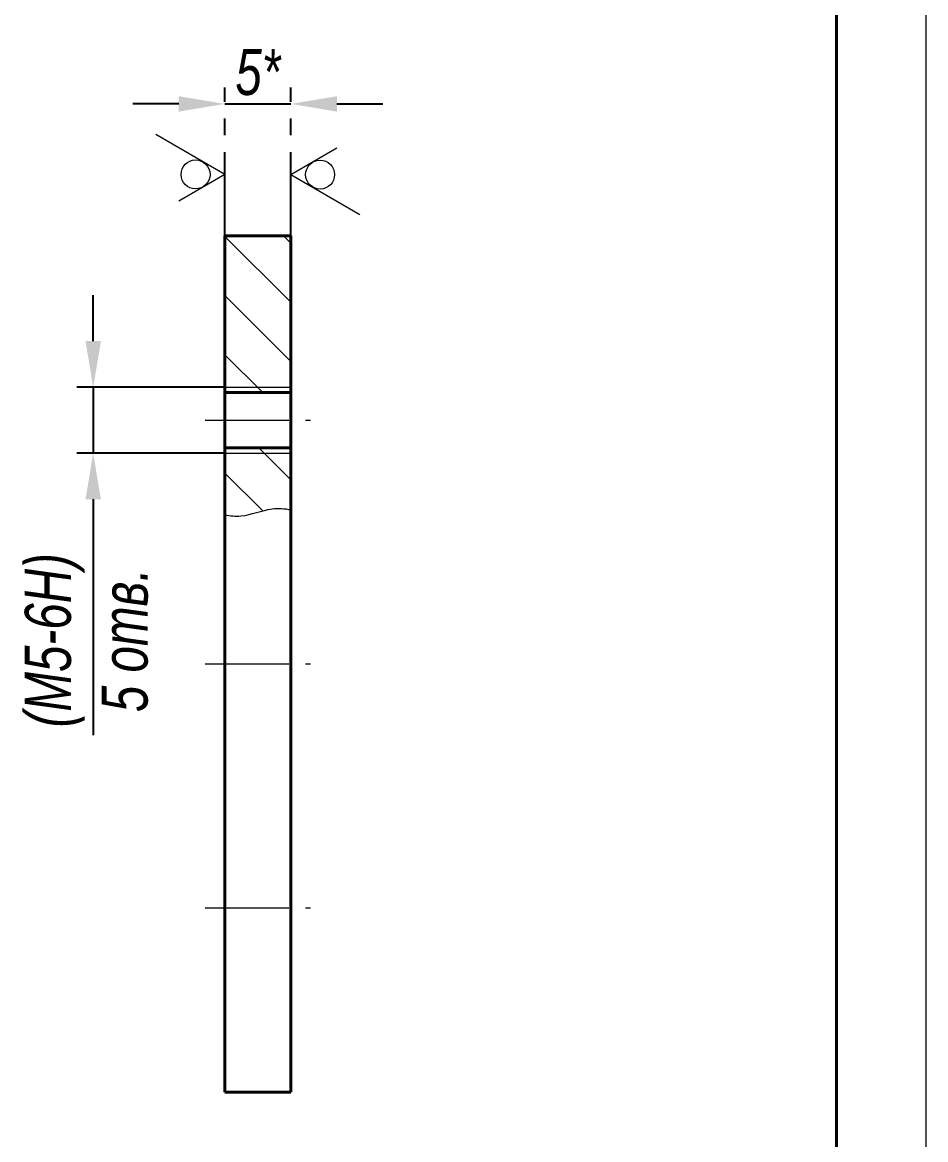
# Model space of a CAD drawing. Header units: millimetres. Extents: x 12064 to 35004, y -6103 to -2658.
# Drawn here: x 32930.5 to 32999.1, y -2993.5 to -2908.8 of the extents above; entities that cross this region are included whole.
import ezdxf

# ---------------------------------------------------------------- set-up
doc = ezdxf.new("R2010")
doc.units = ezdxf.units.MM
doc.linetypes.add('LT_03', pattern=[20.32, 12.7, -2.54, 2.54, -2.54])
for name, color, linetype, lineweight in [('Layer_02', 7, 'Continuous', 40), ('Layer_05', 1, 'Continuous', 15), ('Layer_06', 6, 'Continuous', 15), ('Layer_07', 250, 'Continuous', 40), ('Layer_09', 1, 'LT_03', 15)]:
    doc.layers.add(name, color=color, linetype=linetype, lineweight=lineweight)
doc.styles.add('Style_01', font='ARIALNI.TTF', dxfattribs={"width": 0.9, "height": 3.5})
doc.dimstyles.new('DimStyle_01', dxfattribs={"dimtxt": 3.5, "dimasz": 3.5, "dimexe": 1.25, "dimexo": 0, "dimtad": 1, "dimdec": 1, "dimtxsty": 'Style_01', "dimcen": 0, "dimazin": 3, "dimtfac": 1, "dimtdec": 1, "dimtmove": 0, "dimatfit": 3})

# ---------------------------------------------------------------- blocks, each defined once
blk = doc.blocks.new('*D3217')
at = {"layer": 'Defpoints', "color": 0, "ltscale": 0.5}
for p in [(32950.895, -2914.946), (32945.895, -2924.946), (32950.895, -2924.946)]:
    blk.add_point(p, dxfattribs=at)
at = {"layer": 'Layer_09', "color": 0, "lineweight": -2, "ltscale": 0.5}
for p, q in [((32945.895, -2924.946), (32945.895, -2913.696)), ((32950.895, -2924.946), (32950.895, -2913.696)), ((32942.395, -2914.946), (32938.895, -2914.946)), ((32945.895, -2914.946), (32950.895, -2914.946)), ((32954.395, -2914.946), (32957.895, -2914.946))]:
    blk.add_line(p, q, dxfattribs=at)
at = {"layer": 'Layer_09', "color": 0, "ltscale": 0.5}
for points in [[(32942.395, -2914.363), (32942.395, -2915.53), (32945.895, -2914.946)], [(32954.395, -2914.363), (32954.395, -2915.53), (32950.895, -2914.946)]]:
    blk.add_solid(points, dxfattribs=at)
at = {"layer": 'Layer_09', "color": 0, "ltscale": 0.5, "insert": (32948.395, -2912.541), "char_height": 3.5, "attachment_point": 5, "style": 'Style_01'}
blk.add_mtext('5*', dxfattribs=at)
blk = doc.blocks.new('*D3218')
at = {"layer": 'Defpoints', "color": 0, "ltscale": 0.5}
for p in [(32945.895, -2936.446), (32935.895, -2941.446), (32945.895, -2941.446)]:
    blk.add_point(p, dxfattribs=at)
at = {"layer": 'Layer_05', "color": 0, "lineweight": -2, "ltscale": 0.5}
for p, q in [((32935.895, -2932.946), (32935.895, -2929.446)), ((32945.895, -2936.446), (32934.645, -2936.446)), ((32935.895, -2936.446), (32935.895, -2941.446)), ((32945.895, -2941.446), (32934.645, -2941.446)), ((32935.895, -2944.946), (32935.895, -2962.846))]:
    blk.add_line(p, q, dxfattribs=at)
at = {"layer": 'Layer_05', "color": 0, "ltscale": 0.5}
for points in [[(32935.312, -2932.946), (32936.479, -2932.946), (32935.895, -2936.446)], [(32935.312, -2944.946), (32936.479, -2944.946), (32935.895, -2941.446)]]:
    blk.add_solid(points, dxfattribs=at)
at = {"layer": 'Layer_05', "color": 0, "ltscale": 0.5, "char_height": 3.5, "attachment_point": 5, "rotation": 90, "style": 'Style_01'}
for s, insert in [('(М5-6H)', (32932.976, -2955.646)), ('5 отв.', (32938.302, -2955.646))]:
    blk.add_mtext(s, dxfattribs=dict(at, insert=insert))

msp = doc.modelspace()

# ---------------------------------------------------------------- hatches: boundary and pattern name
at = {"layer": 'Layer_06', "ltscale": 0.5}
h = msp.add_hatch(dxfattribs=at)
h.set_pattern_fill('ANSI31', color=256, angle=90)
h.set_pattern_definition([(135, (-1121.232, -1.4), (-2.24506403, -2.24506403), [])])
h.paths.add_polyline_path([(32950.895, -2924.946), (32945.895, -2924.946), (32945.895, -2936.446), (32950.895, -2936.446)])
edge = h.paths.add_edge_path()
edge.add_spline(control_points=[(32945.895, -2946.117), (32946.3, -2946.206), (32947.496, -2946.33), (32949.168, -2945.553), (32950.427, -2945.647), (32950.895, -2945.743)], knot_values=[1.861867, 1.861867, 1.861867, 1.861867, 3.10711, 5.545866, 6.995958, 6.995958, 6.995958, 6.995958], degree=3, periodic=0)
edge.add_line((32950.895, -2945.743), (32950.895, -2941.446))
edge.add_line((32950.895, -2941.446), (32945.895, -2941.446))
edge.add_line((32945.895, -2941.446), (32945.895, -2946.117))
h.paths.add_polyline_path([(32950.895, -2936.446), (32945.895, -2936.446), (32945.895, -2936.846), (32950.895, -2936.846)])
h.paths.add_polyline_path([(32950.895, -2941.446), (32950.895, -2941.046), (32945.895, -2941.046), (32945.895, -2941.446)])

# ---------------------------------------------------------------- linework, layer by layer
at = {"linetype": 'Continuous', "lineweight": 15}
msp.add_line((32999.106, -2849.567), (32999.106, -3146.567), dxfattribs=at)
at = {"layer": 'Layer_02'}
for p, q in [((32950.895, -2924.946), (32945.895, -2924.946)), ((32945.895, -2924.946), (32945.895, -2989.946)), ((32950.895, -2924.946), (32950.895, -2989.946)), ((32945.895, -2936.846), (32950.895, -2936.846)), ((32945.895, -2941.046), (32950.895, -2941.046)), ((32950.895, -2989.946), (32945.895, -2989.946))]:
    msp.add_line(p, q, dxfattribs=at)
at = {"layer": 'Layer_06', "color": 1, "lineweight": 13, "ltscale": 0.303109}
for p, q in [((32945.895, -2920.304), (32940.645, -2917.273)), ((32950.895, -2920.304), (32956.145, -2923.335))]:
    msp.add_line(p, q, dxfattribs=at)
at = {"layer": 'Layer_06', "color": 1, "lineweight": 13, "ltscale": 0.141451}
for p, q in [((32950.895, -2920.304), (32954.395, -2918.284)), ((32945.895, -2920.304), (32942.395, -2922.325))]:
    msp.add_line(p, q, dxfattribs=at)
at = {"layer": 'Layer_06', "ltscale": 0.5}
for p, q in [((32945.895, -2936.446), (32950.895, -2936.446)), ((32945.895, -2941.446), (32950.895, -2941.446))]:
    msp.add_line(p, q, dxfattribs=at)
at = {"layer": 'Layer_06', "color": 1, "lineweight": 13}
for centre in [(32943.666, -2920.296), (32953.124, -2920.313)]:
    msp.add_circle(centre, 1.098, dxfattribs=at)
at = {"layer": 'Layer_06', "ltscale": 0.5}
msp.add_open_spline([(32945.895, -2946.117), (32946.3, -2946.206), (32947.496, -2946.33), (32949.168, -2945.553), (32950.427, -2945.647), (32950.895, -2945.743)], degree=3, knots=[1.861867, 1.861867, 1.861867, 1.861867, 3.10711, 5.545866, 6.995958, 6.995958, 6.995958, 6.995958], dxfattribs=at)
at = {"layer": 'Layer_07', "linetype": 'Continuous'}
msp.add_line((32992.329, -2854.567), (32992.329, -3141.567), dxfattribs=at)
at = {"layer": 'Layer_09', "ltscale": 0.5}
for p, q in [((32944.395, -2938.946), (32952.395, -2938.946)), ((32944.395, -2957.446), (32952.395, -2957.446)), ((32944.395, -2975.946), (32952.395, -2975.946))]:
    msp.add_line(p, q, dxfattribs=at)

# ---------------------------------------------------------------- dimensions: what is measured, and where the dimension line sits
at = {"layer": 'Layer_05', "ltscale": 0.5}
dim = msp.add_linear_dim(base=(32935.895, -2941.446), p1=(32945.895, -2936.446), p2=(32945.895, -2941.446), angle=90, text='(М<>-6H)\\X5 отв.', dimstyle='DimStyle_01', dxfattribs=at)
dim.commit()
dim.dimension.update_dxf_attribs({"geometry": '*D3218', "text_midpoint": (32935.895, -2955.646)})
at = {"layer": 'Layer_09', "ltscale": 0.5}
dim = msp.add_linear_dim(base=(32950.895, -2914.946), p1=(32945.895, -2924.946), p2=(32950.895, -2924.946), text='<>*', dimstyle='DimStyle_01', dxfattribs=at)
dim.commit()
dim.dimension.update_dxf_attribs({"geometry": '*D3217', "text_midpoint": (32948.395, -2912.541)})

doc.saveas('drawing.dxf')
